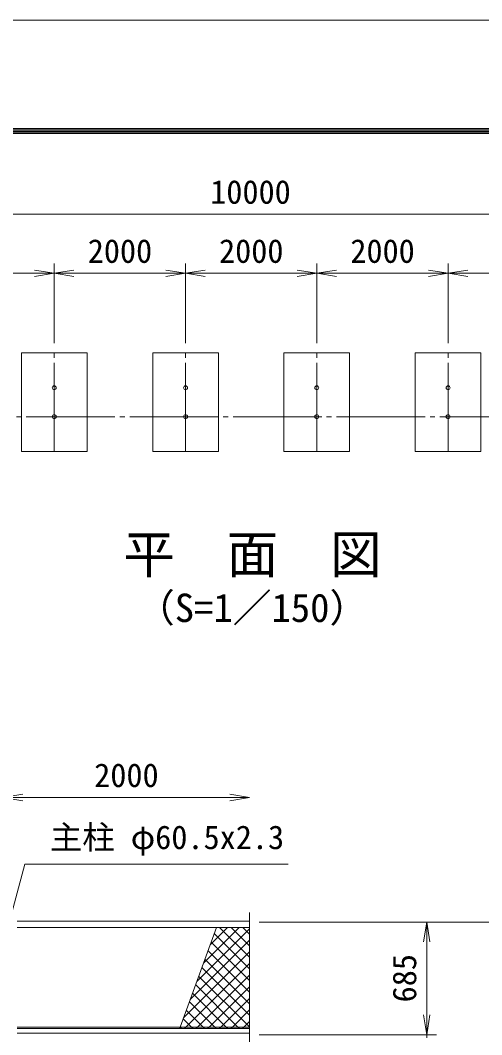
# Model space of a CAD drawing. Units: millimetres, scale not verified, with parts at other scales. Extents: x -12600 to 12600, y -8910 to 8910.
# Drawn here: x -8259 to -5447, y 2730 to 8910 of the extents above; entities that cross this region are included whole.
import ezdxf
from ezdxf.enums import TextEntityAlignment as Align

# ---------------------------------------------------------------- set-up
doc = ezdxf.new("R2010")
doc.units = ezdxf.units.MM
doc.header["$LTSCALE"] = 30
doc.linetypes.add('LONG_CHAIN', pattern=[21, 18, -1, 1, -1])
for name, color, linetype, lineweight in [('0-0_D-TTL', 7, 'Continuous', 9), ('0-1_D-TTL-TXT', 7, 'Continuous', 9), ('0-3_D-STR1', 1, 'Continuous', 9), ('0-4_D-STR4', 7, 'Continuous', 9), ('0-6_D-BMK', 2, 'LONG_CHAIN', 9), ('0-8_D-STR2', 7, 'Continuous', 9), ('0-9_D-STR-DIM', 7, 'Continuous', 9), ('0-A_0', 7, 'Continuous', 9), ('0-D_D-STR-TXT', 7, 'Continuous', 9)]:
    doc.layers.add(name, color=color, linetype=linetype, lineweight=lineweight)
doc.styles.add('ＭＳ ゴシック', font='')
doc.styles.get('ＭＳ ゴシック').set_extended_font_data('MS Gothic')

# ---------------------------------------------------------------- blocks, each defined once
blk = doc.blocks.new('_Open')
at = {"layer": '0-A_0'}
blk.add_line((-30, 5), (0, 0), dxfattribs=at)
blk.add_lwpolyline([(-30, -5), (0, 0), (-30, 0)], dxfattribs=at)

msp = doc.modelspace()

# ---------------------------------------------------------------- linework, layer by layer
at = {"layer": '0-0_D-TTL', "color": 2}
msp.add_lwpolyline([(-12600, 8910), (12600, 8910), (12600, -8910), (-12600, -8910)], close=True, dxfattribs=at)
at = {"layer": '0-0_D-TTL'}
for points in [[(-11790, 8250), (11790, 8250), (11790, -8250), (-11790, -8250)], [(-11782.5, 8242.5), (11782.5, 8242.5), (11782.5, -8242.5), (-11782.5, -8242.5)], [(-11775, 8235), (11775, 8235), (11775, -8235), (-11775, -8235)], [(-11767.5, 8227.5), (11767.5, 8227.5), (11767.5, -8227.5), (-11767.5, -8227.5)], [(-11760, 8220), (11760, 8220), (11760, -8220), (-11760, -8220)]]:
    msp.add_lwpolyline(points, close=True, dxfattribs=at)
at = {"layer": '0-3_D-STR1'}
for p, q in [((-8277.43, 3421.47), (-6862.43, 3421.47)), ((-8277.43, 3383.37), (-6862.43, 3383.37)), ((-8277.43, 2776.66), (-6862.43, 2776.66)), ((-8277.43, 2767.07), (-6862.43, 2767.07)), ((-8277.43, 2738.56), (-6862.43, 2738.56))]:
    msp.add_line(p, q, dxfattribs=at)
for centre in [(-8051.85, 6671.07), (-7251.85, 6671.07), (-6451.85, 6671.07), (-5651.85, 6671.07), (-8051.85, 6495.07), (-7251.85, 6495.07), (-6451.85, 6495.07), (-5651.85, 6495.07)]:
    msp.add_circle(centre, 12.1, dxfattribs=at)
at = {"layer": '0-4_D-STR4'}
for points in [[(-8251.85, 6283.07), (-7851.85, 6283.07), (-7851.85, 6883.07), (-8251.85, 6883.07)], [(-7451.85, 6283.07), (-7051.85, 6283.07), (-7051.85, 6883.07), (-7451.85, 6883.07)], [(-6651.85, 6283.07), (-6251.85, 6283.07), (-6251.85, 6883.07), (-6651.85, 6883.07)], [(-5851.85, 6283.07), (-5451.85, 6283.07), (-5451.85, 6883.07), (-5851.85, 6883.07)]]:
    msp.add_lwpolyline(points, close=True, dxfattribs=at)
at = {"layer": '0-6_D-BMK'}
for p, q in [((-8051.85, 6283.07), (-8051.85, 6883.07)), ((-7251.85, 6283.07), (-7251.85, 6883.07)), ((-6451.85, 6283.07), (-6451.85, 6883.07)), ((-5651.85, 6283.07), (-5651.85, 6883.07))]:
    msp.add_line(p, q, dxfattribs=at)
msp.add_lwpolyline([(-10690.33, 4656.59), (-8851.85, 6495.07), (-4851.85, 6495.07), (-3013.37, 4656.59)], dxfattribs=at)
at = {"layer": '0-8_D-STR2'}
for p, q in [((-7183.38, 3054.61), (-6862.43, 3375.56)), ((-7142.92, 3165.79), (-6925.33, 3383.37)), ((-7102.45, 3276.96), (-6996.04, 3383.37)), ((-6862.43, 3130.73), (-7077.43, 3345.72)), ((-6862.43, 3201.44), (-7044.37, 3383.37)), ((-6862.43, 3272.15), (-6973.66, 3383.37)), ((-6862.43, 3342.86), (-6902.95, 3383.37)), ((-7223.85, 2943.44), (-6862.43, 3304.85)), ((-6862.43, 3060.02), (-7096.3, 3293.88)), ((-7264.31, 2832.26), (-6862.43, 3234.14)), ((-6862.43, 2989.31), (-7115.16, 3242.04)), ((-6862.43, 2918.6), (-7134.03, 3190.2)), ((-7178.49, 2776.66), (-6862.43, 3092.72)), ((-6862.43, 2847.88), (-7152.9, 3138.36)), ((-6862.43, 2777.17), (-7171.77, 3086.51)), ((-7003.34, 2776.66), (-7209.51, 2982.83)), ((-7107.78, 2776.66), (-6862.43, 3022.01)), ((-7074.05, 2776.66), (-7228.38, 2930.99)), ((-7037.07, 2776.66), (-6862.43, 2951.3)), ((-7144.76, 2776.66), (-7247.25, 2879.15)), ((-6966.36, 2776.66), (-6862.43, 2880.59)), ((-7215.47, 2776.66), (-7266.12, 2827.3)), ((-6895.65, 2776.66), (-6862.43, 2809.88)), ((-7276.6, 2767.07), (-7284.98, 2775.46)), ((-7205.89, 2767.07), (-7215.47, 2776.66)), ((-7188.08, 2767.07), (-7178.49, 2776.66)), ((-7135.18, 2767.07), (-7144.76, 2776.66)), ((-7117.37, 2767.07), (-7107.78, 2776.66)), ((-7064.46, 2767.07), (-7074.05, 2776.66)), ((-7046.66, 2767.07), (-7037.07, 2776.66)), ((-6993.75, 2767.07), (-7003.34, 2776.66)), ((-6975.95, 2767.07), (-6966.36, 2776.66)), ((-6905.24, 2767.07), (-6895.65, 2776.66))]:
    msp.add_line(p, q, dxfattribs=at)
for points in [[(-6862.43, 3383.37), (-7063.72, 3383.37), (-7284.55, 2776.66), (-6862.43, 2776.66)], [(-6862.43, 2776.66), (-7284.55, 2776.66), (-7288.04, 2767.07), (-6862.43, 2767.07)]]:
    msp.add_lwpolyline(points, close=True, dxfattribs=at)
for points in [[(-7258.79, 2767.07), (-7249.2, 2776.66), (-6862.43, 3163.43)], [(-6923.04, 2767.07), (-6932.63, 2776.66), (-7190.64, 3034.67)]]:
    msp.add_lwpolyline(points, dxfattribs=at)
at = {"layer": '0-9_D-STR-DIM'}
for p, q in [((-8731.85, 7728.65), (-4971.85, 7728.65)), ((-8051.85, 6943.07), (-8051.85, 7428.65)), ((-8051.85, 6943.07), (-8051.85, 7428.65)), ((-7251.85, 6943.07), (-7251.85, 7428.65)), ((-7251.85, 6943.07), (-7251.85, 7428.65)), ((-6451.85, 6943.07), (-6451.85, 7428.65)), ((-6451.85, 6943.07), (-6451.85, 7428.65)), ((-5651.85, 6943.07), (-5651.85, 7428.65)), ((-5651.85, 6943.07), (-5651.85, 7428.65)), ((-8731.85, 7368.65), (-8171.85, 7368.65)), ((-7931.85, 7368.65), (-7371.85, 7368.65)), ((-7131.85, 7368.65), (-6571.85, 7368.65)), ((-6331.85, 7368.65), (-5771.85, 7368.65)), ((-5531.85, 7368.65), (-4971.85, 7368.65)), ((-8242.43, 4175), (-6982.43, 4175)), ((-6862.43, 3475), (-6862.43, 1772.65)), ((-6802.43, 3415), (-5362.43, 3415)), ((-6802.43, 3415), (-5722.43, 3415)), ((-5782.43, 2850), (-5782.43, 3295)), ((-5782.43, 2850), (-5782.43, 2970)), ((-6802.43, 2730), (-5722.43, 2730)), ((-6802.43, 2730), (-5722.43, 2730)), ((-5782.43, 2710), (-5782.43, 2730))]:
    msp.add_line(p, q, dxfattribs=at)
at = {"layer": '0-D_D-STR-TXT'}
msp.add_lwpolyline([(-6626.17, 3769.11), (-8230.21, 3769.11), (-8347.82, 3327.16)], dxfattribs=at)

# ---------------------------------------------------------------- block references
at = {"layer": '0-9_D-STR-DIM', "xscale": 4, "yscale": 4}
for p in [(-8051.85, 7368.65), (-7251.85, 7368.65), (-6451.85, 7368.65), (-5651.85, 7368.65), (-6862.43, 4175)]:
    msp.add_blockref('_Open', p, dxfattribs=at)
for p, rotation in [((-8051.85, 7368.65), 180), ((-7251.85, 7368.65), 180), ((-6451.85, 7368.65), 180), ((-5651.85, 7368.65), 180), ((-8362.43, 4175), 180), ((-5782.43, 3415), 90), ((-5782.43, 2730), 270), ((-5782.43, 2730), 270)]:
    msp.add_blockref('_Open', p, dxfattribs=dict(at, rotation=rotation))

# ---------------------------------------------------------------- texts
at = {"layer": '0-1_D-TTL-TXT', "style": 'ＭＳ ゴシック'}
for s, height, p in [('平\u3000面\u3000図', 230.9, (-7631.54, 5471.74)), ('（S=1／150）', 173.1, (-7553.57, 5192.16))]:
    msp.add_text(s, height=height, dxfattribs=at).set_placement(p, align=Align.BOTTOM_LEFT)
at = {"layer": '0-9_D-STR-DIM', "style": 'ＭＳ ゴシック'}
for s, p in [('10000', (-7101.3, 7748.9)), ('2000', (-7847.6, 7388.9)), ('2000', (-7047.6, 7388.9)), ('2000', (-6247.6, 7388.9)), ('2000', (-7808.18, 4195.24))]:
    msp.add_text(s, height=144.3, dxfattribs=at).set_placement(p, align=Align.BOTTOM_LEFT)
msp.add_text('685', height=144.3, rotation=90, dxfattribs=at).set_placement((-5802.68, 2926.7), align=Align.BOTTOM_LEFT)
at = {"layer": '0-D_D-STR-TXT', "style": 'ＭＳ ゴシック'}
msp.add_text('主柱 φ60.5x2.3', height=144.3, dxfattribs=at).set_placement((-8077.44, 3817.14), align=Align.BOTTOM_LEFT)

doc.saveas('drawing.dxf')
